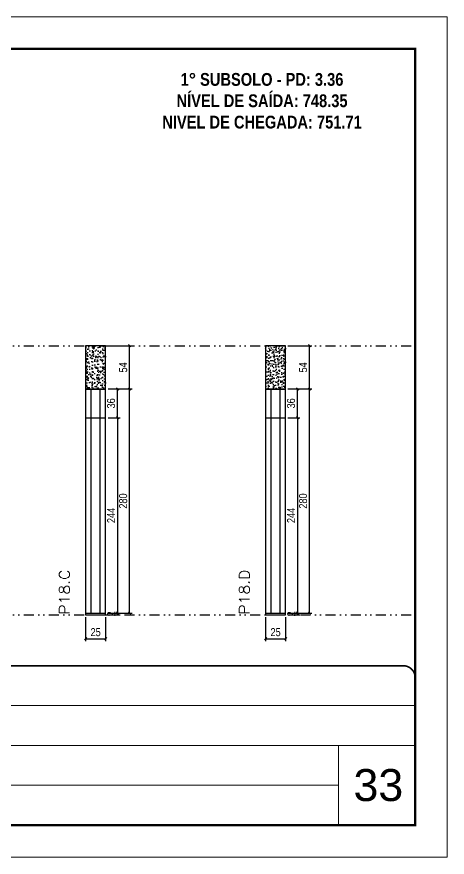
# Model space of a CAD drawing. Header units: millimetres. Extents: x 1945 to 8225, y 304 to 15137.
# Drawn here: x 2892 to 3430, y 4899 to 5949 of the extents above; entities that cross this region are included whole.
import ezdxf

# ---------------------------------------------------------------- set-up
doc = ezdxf.new("R2010")
doc.units = ezdxf.units.MM
for name, pattern in [('CONTINUO', [0]), ('DASHED', [0.75, 0.5, -0.25]), ('DIVIDE2', [0.625, 0.25, -0.125, 0, -0.125, 0, -0.125])]:
    doc.linetypes.add(name, pattern=pattern)
for name, color, linetype, lineweight in [('CARIMBO', 255, 'Continuous', 9), ('Folhas', 255, 'Continuous', 9), ('SARRAFO DE PRESSAO', 251, 'DASHED', 9), ('Texto Seção', 7, 'Continuous', 15)]:
    doc.layers.add(name, color=color, linetype=linetype, lineweight=lineweight)
for name, color, linetype in [('COTA', 241, 'Continuous'), ('NOMENCLATURA', 7, 'Continuous'), ('Nível', 160, 'Continuous'), ('Painéis', 200, 'Continuous'), ('SARR_2.2x7', 40, 'Continuous')]:
    doc.layers.add(name, color=color, linetype=linetype)
doc.styles.add('ARIAL', font='arial.ttf')
doc.styles.add('COTA TECNICA', font='techl___.ttf', dxfattribs={"height": 10})
doc.styles.add('REGUA-120', font='ROMANS.shx', dxfattribs={"height": 15})
doc.styles.add('ROMANC', font='techb___.ttf', dxfattribs={"height": 2.5})
doc.dimstyles.new('PAINEL-NOVA', dxfattribs={"dimtxt": 10, "dimasz": 3, "dimexe": 3, "dimexo": 3, "dimgap": 3, "dimtad": 1, "dimdec": 1, "dimzin": 12, "dimdsep": 46, "dimtxsty": 'COTA TECNICA', "dimblk1": 'OBLIQUE', "dimblk2": 'OBLIQUE', "dimsah": 1, "dimcen": 0.9, "dimclrd": 4, "dimclre": 4, "dimclrt": 240, "dimadec": 1, "dimazin": 3, "dimtfac": 1, "dimtdec": 1, "dimtix": 1, "dimtmove": 0, "dimatfit": 3, "dimfxl": 1, "dimtolj": 1, "dimtzin": 12, "dimarcsym": 0})
pattern_1 = [(51, (3893.807, 7934.673), (9.121755, -0.637855), [0.9525, -10.4775]), (356, (3893.807, 7934.673), (-1.928623, 9.520633), [0.762, -8.38203]), (101.45144, (3894.567, 7934.62), (7.193132, 8.882778), [0.8095, -8.904512]), (47.1842, (3893.763, 7937.213), (13.588575, -1.865247), [1.42875, -15.71625]), (97.63556, (3894.895, 7937.058), (11.65249, 12.576586), [1.21425, -13.35678]), (352.18415, (3893.763, 7937.213), (11.65249, 12.576586), [1.143, -12.57299]), (22, (3895.044, 7936.6), (7.668804, -4.98018), [0.9525, -10.4775]), (327, (3895.044, 7936.6), (2.928905, 9.261925), [0.762, -8.382]), (72.45145, (3895.683, 7936.185), (10.597708, 4.281746), [0.8095, -8.904497]), (38.5, (3893.807, 7934.6733), (0.080622, 4.2298032), [0, -8.2804, 0, -8.509, 0, -8.41375]), (8.5, (3893.807, 7934.6733), (3.253055, 5.066574), [0, -4.8514, 0, -8.0899, 0, -3.20675]), (328.5, (3890.9754, 7934.624), (6.7834962, -0.1680745), [0, -3.175, 0, -9.906, 0, -13.1445]), (318.5, (3889.7056, 7934.602), (7.383143, 1.400391), [0, -4.1275, 0, -6.5786, 0, -9.3345])]

# ---------------------------------------------------------------- blocks, each defined once
blk = doc.blocks.new('9999999999')
at = {"color": 30, "linetype": 'CONTINUO'}
for p, q in [((98564.6, 34379.6), (99584, 34379.6)), ((98564.6, 34329.8), (99488, 34329.8)), ((99584, 34329.8), (99488, 34329.8)), ((99488, 34329.8), (99488, 34230.2)), ((98564.6, 34280), (99488, 34280))]:
    blk.add_line(p, q, dxfattribs=at)
at = {"color": 30, "linetype": 'CONTINUO', "const_width": 2}
blk.add_lwpolyline([(99584, 34230.2), (99584, 34414.4, 0.414214), (99569, 34429.4), (98229, 34429.4, 0.414214), (98214, 34414.4), (98214, 34245.2, 0.414214), (98229, 34230.2), (99584, 34230.2)], format="xyb", dxfattribs=at)
at = {"layer": 'Folhas'}
blk.add_lwpolyline([(98139, 34190.2), (99624, 34190.2), (99624, 35240.2), (98139, 35240.2)], close=True, dxfattribs=at)
at = {"layer": 'Folhas', "color": 30, "const_width": 3}
blk.add_lwpolyline([(98214, 34230.2), (99584, 34230.2), (99584, 35200.2), (98214, 35200.2)], close=True, dxfattribs=at)
blk = doc.blocks.new('_Oblique')
at = {"color": 0, "linetype": 'ByBlock', "lineweight": -2}
blk.add_line((-0.5, -0.5), (0.5, 0.5), dxfattribs=at)
blk = doc.blocks.new('*D191')
at = {"layer": 'COTA', "color": 4, "linetype": 'Continuous', "lineweight": -2, "ltscale": 30, "transparency": 16777216}
for p, q in [((3005.8, 5447.5), (3020.8, 5447.5)), ((3017.8, 5447.5), (3017.8, 5203.5)), ((3005.8, 5203.5), (3020.8, 5203.5))]:
    blk.add_line(p, q, dxfattribs=at)
at = {"layer": 'Defpoints', "color": 0, "linetype": 'Continuous', "ltscale": 30, "transparency": 16777216}
for p in [(3002.8, 5447.5), (3002.8, 5203.5), (3017.8, 5203.5)]:
    blk.add_point(p, dxfattribs=at)
at = {"layer": 'COTA', "color": 4, "linetype": 'Continuous', "lineweight": -2, "ltscale": 30, "transparency": 16777216, "xscale": 3, "yscale": 3, "zscale": 3}
for p, rotation in [((3017.8, 5447.5), 90), ((3017.8, 5203.5), 270)]:
    blk.add_blockref('_Oblique', p, dxfattribs=dict(at, rotation=rotation))
at = {"layer": 'COTA', "color": 240, "linetype": 'Continuous', "ltscale": 30, "transparency": 16777216, "insert": (3009.7, 5325.5), "char_height": 10, "attachment_point": 5, "rotation": 90, "style": 'COTA TECNICA'}
blk.add_mtext('\\A1;244', dxfattribs=at)
blk = doc.blocks.new('*D192')
at = {"layer": 'COTA', "color": 4, "linetype": 'Continuous', "lineweight": -2, "ltscale": 30, "transparency": 16777216}
for p, q in [((3005.8, 5483.5), (3020.8, 5483.5)), ((3017.8, 5447.5), (3017.8, 5483.5)), ((3005.8, 5447.5), (3020.8, 5447.5))]:
    blk.add_line(p, q, dxfattribs=at)
at = {"layer": 'Defpoints', "color": 0, "linetype": 'Continuous', "ltscale": 30, "transparency": 16777216}
for p in [(3002.8, 5483.5), (3017.8, 5483.5), (3002.8, 5447.5)]:
    blk.add_point(p, dxfattribs=at)
at = {"layer": 'COTA', "color": 4, "linetype": 'Continuous', "lineweight": -2, "ltscale": 30, "transparency": 16777216, "xscale": 3, "yscale": 3, "zscale": 3}
for p, rotation in [((3017.8, 5483.5), 90), ((3017.8, 5447.5), 270)]:
    blk.add_blockref('_Oblique', p, dxfattribs=dict(at, rotation=rotation))
at = {"layer": 'COTA', "color": 240, "linetype": 'Continuous', "ltscale": 30, "transparency": 16777216, "insert": (3009.6, 5465.5), "char_height": 10, "attachment_point": 5, "rotation": 90, "style": 'COTA TECNICA'}
blk.add_mtext('\\A1;36', dxfattribs=at)
blk = doc.blocks.new('*D193')
at = {"layer": 'COTA', "color": 4, "linetype": 'Continuous', "lineweight": -2, "ltscale": 30, "transparency": 16777216}
for p, q in [((3230.8, 5447.5), (3245.8, 5447.5)), ((3242.8, 5447.5), (3242.8, 5203.5)), ((3230.8, 5203.5), (3245.8, 5203.5))]:
    blk.add_line(p, q, dxfattribs=at)
at = {"layer": 'Defpoints', "color": 0, "linetype": 'Continuous', "ltscale": 30, "transparency": 16777216}
for p in [(3227.8, 5447.5), (3227.8, 5203.5), (3242.8, 5203.5)]:
    blk.add_point(p, dxfattribs=at)
at = {"layer": 'COTA', "color": 4, "linetype": 'Continuous', "lineweight": -2, "ltscale": 30, "transparency": 16777216, "xscale": 3, "yscale": 3, "zscale": 3}
for p, rotation in [((3242.8, 5447.5), 90), ((3242.8, 5203.5), 270)]:
    blk.add_blockref('_Oblique', p, dxfattribs=dict(at, rotation=rotation))
at = {"layer": 'COTA', "color": 240, "linetype": 'Continuous', "ltscale": 30, "transparency": 16777216, "insert": (3234.7, 5325.5), "char_height": 10, "attachment_point": 5, "rotation": 90, "style": 'COTA TECNICA'}
blk.add_mtext('\\A1;244', dxfattribs=at)
blk = doc.blocks.new('*D194')
at = {"layer": 'COTA', "color": 4, "linetype": 'Continuous', "lineweight": -2, "ltscale": 30, "transparency": 16777216}
for p, q in [((3230.8, 5483.5), (3245.8, 5483.5)), ((3242.8, 5447.5), (3242.8, 5483.5)), ((3230.8, 5447.5), (3245.8, 5447.5))]:
    blk.add_line(p, q, dxfattribs=at)
at = {"layer": 'Defpoints', "color": 0, "linetype": 'Continuous', "ltscale": 30, "transparency": 16777216}
for p in [(3227.8, 5483.5), (3242.8, 5483.5), (3227.8, 5447.5)]:
    blk.add_point(p, dxfattribs=at)
at = {"layer": 'COTA', "color": 4, "linetype": 'Continuous', "lineweight": -2, "ltscale": 30, "transparency": 16777216, "xscale": 3, "yscale": 3, "zscale": 3}
for p, rotation in [((3242.8, 5483.5), 90), ((3242.8, 5447.5), 270)]:
    blk.add_blockref('_Oblique', p, dxfattribs=dict(at, rotation=rotation))
at = {"layer": 'COTA', "color": 240, "linetype": 'Continuous', "ltscale": 30, "transparency": 16777216, "insert": (3234.6, 5465.5), "char_height": 10, "attachment_point": 5, "rotation": 90, "style": 'COTA TECNICA'}
blk.add_mtext('\\A1;36', dxfattribs=at)
blk = doc.blocks.new('*D207')
at = {"layer": 'COTA', "color": 4, "linetype": 'Continuous', "lineweight": -2, "ltscale": 30, "transparency": 16777216}
for p, q in [((3005.8, 5203.5), (3020.8, 5203.5)), ((3005.8, 5201.5), (3020.8, 5201.5)), ((3017.8, 5201.5), (3017.8, 5203.5))]:
    blk.add_line(p, q, dxfattribs=at)
at = {"layer": 'Defpoints', "color": 0, "linetype": 'Continuous', "ltscale": 30, "transparency": 16777216}
for p in [(3002.8, 5203.5), (3002.8, 5201.5), (3017.8, 5203.5)]:
    blk.add_point(p, dxfattribs=at)
at = {"layer": 'COTA', "color": 240, "linetype": 'Continuous', "ltscale": 30, "transparency": 16777216, "insert": (3009.8, 5202.5), "char_height": 10, "attachment_point": 5, "rotation": 90, "style": 'COTA TECNICA'}
blk.add_mtext('\\A1;2', dxfattribs=at)
blk = doc.blocks.new('*D208')
at = {"layer": 'COTA', "color": 4, "linetype": 'Continuous', "lineweight": -2, "ltscale": 30, "transparency": 16777216}
for p, q in [((3005.8, 5483.5), (3035.8, 5483.5)), ((3032.8, 5203.5), (3032.8, 5483.5)), ((3005.8, 5203.5), (3035.8, 5203.5))]:
    blk.add_line(p, q, dxfattribs=at)
at = {"layer": 'Defpoints', "color": 0, "linetype": 'Continuous', "ltscale": 30, "transparency": 16777216}
for p in [(3002.8, 5483.5), (3032.8, 5483.5), (3002.8, 5203.5)]:
    blk.add_point(p, dxfattribs=at)
at = {"layer": 'COTA', "color": 4, "linetype": 'Continuous', "lineweight": -2, "ltscale": 30, "transparency": 16777216, "xscale": 3, "yscale": 3, "zscale": 3}
for p, rotation in [((3032.8, 5483.5), 90), ((3032.8, 5203.5), 270)]:
    blk.add_blockref('_Oblique', p, dxfattribs=dict(at, rotation=rotation))
at = {"layer": 'COTA', "color": 240, "linetype": 'Continuous', "ltscale": 30, "transparency": 16777216, "insert": (3024.7, 5343.5), "char_height": 10, "attachment_point": 5, "rotation": 90, "style": 'COTA TECNICA'}
blk.add_mtext('\\A1;280', dxfattribs=at)
blk = doc.blocks.new('*D209')
at = {"layer": 'COTA', "color": 4, "linetype": 'Continuous', "lineweight": -2, "ltscale": 30, "transparency": 16777216}
for p, q in [((3005.8, 5537.5), (3035.8, 5537.5)), ((3032.8, 5483.5), (3032.8, 5537.5)), ((3005.8, 5483.5), (3035.8, 5483.5))]:
    blk.add_line(p, q, dxfattribs=at)
at = {"layer": 'Defpoints', "color": 0, "linetype": 'Continuous', "ltscale": 30, "transparency": 16777216}
for p in [(3002.8, 5537.5), (3032.8, 5537.5), (3002.8, 5483.5)]:
    blk.add_point(p, dxfattribs=at)
at = {"layer": 'COTA', "color": 4, "linetype": 'Continuous', "lineweight": -2, "ltscale": 30, "transparency": 16777216, "xscale": 3, "yscale": 3, "zscale": 3}
for p, rotation in [((3032.8, 5537.5), 90), ((3032.8, 5483.5), 270)]:
    blk.add_blockref('_Oblique', p, dxfattribs=dict(at, rotation=rotation))
at = {"layer": 'COTA', "color": 240, "linetype": 'Continuous', "ltscale": 30, "transparency": 16777216, "insert": (3024.7, 5510.5), "char_height": 10, "attachment_point": 5, "rotation": 90, "style": 'COTA TECNICA'}
blk.add_mtext('\\A1;54', dxfattribs=at)
blk = doc.blocks.new('*D210')
at = {"layer": 'COTA', "color": 4, "linetype": 'Continuous', "lineweight": -2, "ltscale": 30, "transparency": 16777216}
for p, q in [((2977.8, 5198.5), (2977.8, 5168.5)), ((3002.8, 5198.5), (3002.8, 5168.5)), ((2977.8, 5171.5), (3002.8, 5171.5))]:
    blk.add_line(p, q, dxfattribs=at)
at = {"layer": 'Defpoints', "color": 0, "linetype": 'Continuous', "ltscale": 30, "transparency": 16777216}
for p in [(2977.8, 5201.5), (3002.8, 5201.5), (3002.8, 5171.5)]:
    blk.add_point(p, dxfattribs=at)
at = {"layer": 'COTA', "color": 4, "linetype": 'Continuous', "lineweight": -2, "ltscale": 30, "transparency": 16777216, "xscale": 3, "yscale": 3, "zscale": 3, "rotation": 180}
blk.add_blockref('_Oblique', (2977.8, 5171.5), dxfattribs=at)
at = {"layer": 'COTA', "color": 4, "linetype": 'Continuous', "lineweight": -2, "ltscale": 30, "transparency": 16777216, "xscale": 3, "yscale": 3, "zscale": 3}
blk.add_blockref('_Oblique', (3002.8, 5171.5), dxfattribs=at)
at = {"layer": 'COTA', "color": 240, "linetype": 'Continuous', "ltscale": 30, "transparency": 16777216, "insert": (2990.3, 5179.6), "char_height": 10, "attachment_point": 5, "style": 'COTA TECNICA'}
blk.add_mtext('\\A1;25', dxfattribs=at)
blk = doc.blocks.new('*D211')
at = {"layer": 'COTA', "color": 4, "linetype": 'Continuous', "lineweight": -2, "ltscale": 30, "transparency": 16777216}
for p, q in [((3230.8, 5203.5), (3245.8, 5203.5)), ((3230.8, 5201.5), (3245.8, 5201.5)), ((3242.8, 5201.5), (3242.8, 5203.5))]:
    blk.add_line(p, q, dxfattribs=at)
at = {"layer": 'Defpoints', "color": 0, "linetype": 'Continuous', "ltscale": 30, "transparency": 16777216}
for p in [(3227.8, 5203.5), (3227.8, 5201.5), (3242.8, 5203.5)]:
    blk.add_point(p, dxfattribs=at)
at = {"layer": 'COTA', "color": 240, "linetype": 'Continuous', "ltscale": 30, "transparency": 16777216, "insert": (3234.8, 5202.5), "char_height": 10, "attachment_point": 5, "rotation": 90, "style": 'COTA TECNICA'}
blk.add_mtext('\\A1;2', dxfattribs=at)
blk = doc.blocks.new('*D212')
at = {"layer": 'COTA', "color": 4, "linetype": 'Continuous', "lineweight": -2, "ltscale": 30, "transparency": 16777216}
for p, q in [((3230.8, 5483.5), (3260.8, 5483.5)), ((3257.8, 5203.5), (3257.8, 5483.5)), ((3230.8, 5203.5), (3260.8, 5203.5))]:
    blk.add_line(p, q, dxfattribs=at)
at = {"layer": 'Defpoints', "color": 0, "linetype": 'Continuous', "ltscale": 30, "transparency": 16777216}
for p in [(3227.8, 5483.5), (3257.8, 5483.5), (3227.8, 5203.5)]:
    blk.add_point(p, dxfattribs=at)
at = {"layer": 'COTA', "color": 4, "linetype": 'Continuous', "lineweight": -2, "ltscale": 30, "transparency": 16777216, "xscale": 3, "yscale": 3, "zscale": 3}
for p, rotation in [((3257.8, 5483.5), 90), ((3257.8, 5203.5), 270)]:
    blk.add_blockref('_Oblique', p, dxfattribs=dict(at, rotation=rotation))
at = {"layer": 'COTA', "color": 240, "linetype": 'Continuous', "ltscale": 30, "transparency": 16777216, "insert": (3249.7, 5343.5), "char_height": 10, "attachment_point": 5, "rotation": 90, "style": 'COTA TECNICA'}
blk.add_mtext('\\A1;280', dxfattribs=at)
blk = doc.blocks.new('*D213')
at = {"layer": 'COTA', "color": 4, "linetype": 'Continuous', "lineweight": -2, "ltscale": 30, "transparency": 16777216}
for p, q in [((3230.8, 5537.5), (3260.8, 5537.5)), ((3257.8, 5483.5), (3257.8, 5537.5)), ((3230.8, 5483.5), (3260.8, 5483.5))]:
    blk.add_line(p, q, dxfattribs=at)
at = {"layer": 'Defpoints', "color": 0, "linetype": 'Continuous', "ltscale": 30, "transparency": 16777216}
for p in [(3227.8, 5537.5), (3257.8, 5537.5), (3227.8, 5483.5)]:
    blk.add_point(p, dxfattribs=at)
at = {"layer": 'COTA', "color": 4, "linetype": 'Continuous', "lineweight": -2, "ltscale": 30, "transparency": 16777216, "xscale": 3, "yscale": 3, "zscale": 3}
for p, rotation in [((3257.8, 5537.5), 90), ((3257.8, 5483.5), 270)]:
    blk.add_blockref('_Oblique', p, dxfattribs=dict(at, rotation=rotation))
at = {"layer": 'COTA', "color": 240, "linetype": 'Continuous', "ltscale": 30, "transparency": 16777216, "insert": (3249.7, 5510.5), "char_height": 10, "attachment_point": 5, "rotation": 90, "style": 'COTA TECNICA'}
blk.add_mtext('\\A1;54', dxfattribs=at)
blk = doc.blocks.new('*D214')
at = {"layer": 'COTA', "color": 4, "linetype": 'Continuous', "lineweight": -2, "ltscale": 30, "transparency": 16777216}
for p, q in [((3202.8, 5198.5), (3202.8, 5168.5)), ((3227.8, 5198.5), (3227.8, 5168.5)), ((3202.8, 5171.5), (3227.8, 5171.5))]:
    blk.add_line(p, q, dxfattribs=at)
at = {"layer": 'Defpoints', "color": 0, "linetype": 'Continuous', "ltscale": 30, "transparency": 16777216}
for p in [(3202.8, 5201.5), (3227.8, 5201.5), (3227.8, 5171.5)]:
    blk.add_point(p, dxfattribs=at)
at = {"layer": 'COTA', "color": 4, "linetype": 'Continuous', "lineweight": -2, "ltscale": 30, "transparency": 16777216, "xscale": 3, "yscale": 3, "zscale": 3, "rotation": 180}
blk.add_blockref('_Oblique', (3202.8, 5171.5), dxfattribs=at)
at = {"layer": 'COTA', "color": 4, "linetype": 'Continuous', "lineweight": -2, "ltscale": 30, "transparency": 16777216, "xscale": 3, "yscale": 3, "zscale": 3}
blk.add_blockref('_Oblique', (3227.8, 5171.5), dxfattribs=at)
at = {"layer": 'COTA', "color": 240, "linetype": 'Continuous', "ltscale": 30, "transparency": 16777216, "insert": (3215.3, 5179.6), "char_height": 10, "attachment_point": 5, "style": 'COTA TECNICA'}
blk.add_mtext('\\A1;25', dxfattribs=at)

msp = doc.modelspace()

# ---------------------------------------------------------------- hatches: boundary and pattern name
at = {"layer": 'COTA', "linetype": 'Continuous', "ltscale": 30}
h = msp.add_hatch(dxfattribs=at)
h.set_pattern_fill('AR-CONC', color=256, scale=0.05, angle=1)
h.set_pattern_definition(pattern_1)
h.paths.add_polyline_path([(3002.81, 5537.47), (2977.81, 5537.47), (2977.81, 5483.47), (3002.81, 5483.47)])
h = msp.add_hatch(dxfattribs=at)
h.set_pattern_fill('AR-CONC', color=256, scale=0.05, angle=1)
h.set_pattern_definition(pattern_1)
h.paths.add_polyline_path([(3227.81, 5537.47), (3202.81, 5537.47), (3202.81, 5483.47), (3227.81, 5483.47)])

# ---------------------------------------------------------------- linework, layer by layer
for points in [[(2977.81, 5483.47), (3002.81, 5483.47), (3002.81, 5537.47), (2977.81, 5537.47)], [(3202.81, 5483.47), (3227.81, 5483.47), (3227.81, 5537.47), (3202.81, 5537.47)]]:
    msp.add_lwpolyline(points, close=True, dxfattribs=at)
at = {"layer": 'Nível', "color": 4, "linetype": 'DIVIDE2', "ltscale": 50}
for p, q in [((2019.86, 5537.47), (3389.86, 5537.47)), ((2019.86, 5201.47), (3389.86, 5201.47))]:
    msp.add_line(p, q, dxfattribs=at)
at = {"layer": 'Painéis', "linetype": 'Continuous', "ltscale": 30}
for p, q in [((2977.81, 5483.47), (2977.81, 5201.47)), ((3202.81, 5483.47), (3202.81, 5201.47))]:
    msp.add_line(p, q, dxfattribs=at)
for points in [[(3002.81, 5483.47), (2977.81, 5483.47)], [(3002.81, 5201.47), (3002.81, 5483.47)], [(3227.81, 5483.47), (3202.81, 5483.47)], [(3227.81, 5201.47), (3227.81, 5483.47)], [(2977.81, 5447.47), (3002.81, 5447.47)], [(3202.81, 5447.47), (3227.81, 5447.47)], [(2977.81, 5203.47), (3002.81, 5203.47)], [(2977.81, 5201.47), (3002.81, 5201.47)], [(3202.81, 5203.47), (3227.81, 5203.47)], [(3202.81, 5201.47), (3227.81, 5201.47)]]:
    msp.add_lwpolyline(points, dxfattribs=at)
at = {"layer": 'SARR_2.2x7', "linetype": 'Continuous', "ltscale": 30}
for points in [[(2984.81, 5203.47), (2984.81, 5483.47)], [(2995.81, 5203.47), (2995.81, 5483.47)], [(3209.81, 5203.47), (3209.81, 5483.47)], [(3220.81, 5203.47), (3220.81, 5483.47)]]:
    msp.add_lwpolyline(points, dxfattribs=at)

# ---------------------------------------------------------------- block references
at = {"layer": 'SARRAFO DE PRESSAO', "color": 6, "linetype": 'ByBlock'}
msp.add_blockref('9999999999', (-96194.12, -29291.7), dxfattribs=at)

# ---------------------------------------------------------------- texts
at = {"layer": 'CARIMBO', "style": 'ARIAL'}
msp.add_text('33', height=40, dxfattribs=at).set_placement((3312.72, 4968.65))
at = {"layer": 'NOMENCLATURA', "color": 2, "insert": (3198.35, 5878.3), "char_height": 16, "attachment_point": 2, "style": 'ROMANC'}
msp.add_mtext_dynamic_manual_height_columns('1° SUBSOLO - PD: 3.36\\PNÍVEL DE SAÍDA: 748.35\\PNIVEL DE CHEGADA: 751.71', width=449.0761, gutter_width=1, heights=[0], dxfattribs=at)
at = {"layer": 'Texto Seção', "style": 'REGUA-120', "width": 1.1}
for s, p in [('P18.C', (2957.81, 5201.47)), ('P18.D', (3182.81, 5201.47))]:
    msp.add_text(s, height=13, rotation=90, dxfattribs=at).set_placement(p)

# ---------------------------------------------------------------- dimensions: what is measured, and where the dimension line sits
at = {"layer": 'COTA', "linetype": 'Continuous', "ltscale": 30}
for base, p1, p2, picture, middle in [((3032.81, 5537.47), (3002.81, 5483.47), (3002.81, 5537.47), '*D209', (3024.7, 5510.47)), ((3257.81, 5537.47), (3227.81, 5483.47), (3227.81, 5537.47), '*D213', (3249.7, 5510.47)), ((3017.81, 5483.47), (3002.81, 5447.47), (3002.81, 5483.47), '*D192', (3009.59, 5465.47)), ((3032.81, 5483.47), (3002.81, 5203.47), (3002.81, 5483.47), '*D208', (3024.68, 5343.47)), ((3242.81, 5483.47), (3227.81, 5447.47), (3227.81, 5483.47), '*D194', (3234.59, 5465.47)), ((3257.81, 5483.47), (3227.81, 5203.47), (3227.81, 5483.47), '*D212', (3249.68, 5343.47)), ((3017.81, 5203.47), (3002.81, 5447.47), (3002.81, 5203.47), '*D191', (3009.73, 5325.47)), ((3242.81, 5203.47), (3227.81, 5447.47), (3227.81, 5203.47), '*D193', (3234.73, 5325.47)), ((3017.81, 5203.47), (3002.81, 5201.47), (3002.81, 5203.47), '*D207', (3009.81, 5202.47)), ((3242.81, 5203.47), (3227.81, 5201.47), (3227.81, 5203.47), '*D211', (3234.81, 5202.47))]:
    dim = msp.add_linear_dim(base=base, p1=p1, p2=p2, angle=90, dimstyle='PAINEL-NOVA', dxfattribs=at)
    dim.commit()
    dim.dimension.update_dxf_attribs({"geometry": picture, "text_midpoint": middle})
for base, p1, p2, picture, middle in [((3002.81, 5171.47), (2977.81, 5201.47), (3002.81, 5201.47), '*D210', (2990.31, 5179.58)), ((3227.81, 5171.47), (3202.81, 5201.47), (3227.81, 5201.47), '*D214', (3215.31, 5179.58))]:
    dim = msp.add_linear_dim(base=base, p1=p1, p2=p2, dimstyle='PAINEL-NOVA', dxfattribs=at)
    dim.commit()
    dim.dimension.update_dxf_attribs({"geometry": picture, "text_midpoint": middle})

doc.saveas('drawing.dxf')
